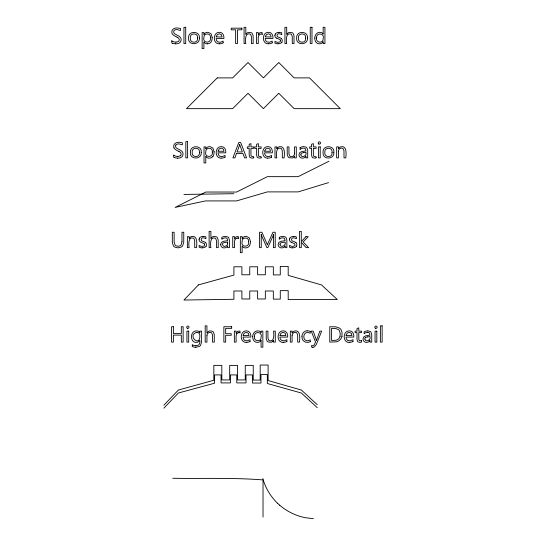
<?xml version="1.0" encoding="UTF-8"?>
<svg xmlns="http://www.w3.org/2000/svg" width="546" height="546" viewBox="0 0 546 546"><rect width="100%" height="100%" fill="white"/><g stroke="black" fill="none" stroke-linecap="round" stroke-linejoin="round"><path stroke-width="0.82" d="M341.946 336.322L342.035 332.473L341.018 329.661A5.549 5.549 0 0 0 339.592 328.173L335.94 326.849L329.784 326.733L329.784 342.117L336.486 341.81A7.378 7.378 0 0 0 342.008 336.336M316.509 340.315L319.826 331.135L321.649 331.135L316.421 344.287L314.476 346.806A3.085 3.085 0 0 1 313.097 347.27L312.797 347.283M339.953 336.616L340.254 333.558L339.394 330.671A4.341 4.341 0 0 0 338.288 329.497L335.462 328.46L331.586 328.364L331.586 340.486L335.961 340.26A5.453 5.453 0 0 0 340.028 336.643M272.87 341.25L273.532 340.376L273.532 342.117L275.293 342.117L275.293 331.135L273.532 331.135C273.908 333.401 274.802 342.451 269.424 340.677A2.068 2.068 0 0 1 268.769 340.226L267.97 338.233L267.922 331.135L266.175 331.135L266.236 338.793L267.158 341.202A2.989 2.989 0 0 0 268.031 341.919L271.178 342.246A3.433 3.433 0 0 0 272.87 341.25M189.865 237.565L189.175 238.479L189.128 236.65L187.374 236.65L187.374 247.638L189.128 247.638C188.677 245.325 187.96 236.357 193.291 238.097A1.986 1.986 0 0 1 193.919 238.547L194.69 240.554L194.731 247.638L196.485 247.638C196.881 244.69 197.877 235.319 191.933 236.466A3.815 3.815 0 0 0 189.865 237.565M277.477 147.809L276.788 148.724L276.747 146.894L274.986 146.894L274.986 157.883L276.747 157.883C276.29 155.569 275.58 146.601 280.91 148.341A1.986 1.986 0 0 1 281.538 148.792L282.302 150.798L282.343 157.883L284.104 157.883C284.493 154.934 285.49 145.564 279.545 146.71A3.815 3.815 0 0 0 277.477 147.809M246.567 33.49L245.823 34.398L245.823 27.3L244.062 27.3L244.062 43.557L245.823 43.557C245.366 41.237 244.669 32.31 249.986 34.016A1.986 1.986 0 0 1 250.614 34.459L251.378 36.425L251.419 43.557L253.18 43.557L253.119 35.743L252.252 33.436A2.832 2.832 0 0 0 251.426 32.753L248.901 32.35A3.883 3.883 0 0 0 246.56 33.483M287.435 33.49L286.739 34.398L286.698 27.3L284.937 27.3L284.937 43.557L286.698 43.557C286.24 41.237 285.544 32.31 290.861 34.016A1.986 1.986 0 0 1 291.489 34.459L292.253 36.425L292.294 43.557L294.055 43.557L293.994 35.743L293.127 33.436A2.832 2.832 0 0 0 292.301 32.753L289.776 32.35A3.883 3.883 0 0 0 287.428 33.483M211.623 237.565L210.927 238.479L210.879 231.374L209.125 231.374L209.125 247.638L210.879 247.638C210.428 245.318 209.725 236.384 215.042 238.09A1.986 1.986 0 0 1 215.67 238.534L216.441 240.506L216.482 247.638L218.236 247.638L218.182 239.817L217.308 237.517A2.832 2.832 0 0 0 216.482 236.834L213.957 236.425A3.883 3.883 0 0 0 211.616 237.558M163.861 405.193L178.405 390.035L213.827 380.248L213.827 365.383L221.819 365.383L221.819 379.941L229.675 379.941L229.675 365.383L237.53 365.383L237.53 379.941L245.256 379.941L245.256 365.383L253.248 365.383L253.248 380.077L260.189 380.077L260.189 365.035L268.106 365.035L268.106 380.528L301.399 390.069L317.233 404.688M163.861 408.162L178.405 392.997L214.592 383.21L214.592 374.918L221.048 374.918L221.048 382.91L230.446 382.91L230.446 374.918L236.766 374.918L236.766 382.91L246.028 382.91L246.028 374.918L252.477 374.918L252.477 383.039L260.961 383.039L260.961 374.563L267.342 374.563L267.342 383.497L301.399 393.038L317.233 407.65M180.494 155.74L177.819 156.518M328.917 161.275L298.157 176.651L267.397 176.651L236.636 192.035L205.876 192.035L175.123 207.412L205.487 200.914L236.561 200.914L267.39 191.892L298.212 191.892L328.535 182.617M303.467 152.668L305.951 152.327C307.425 155.624 301.542 158.702 300.832 154.832M367.499 336.902L369.983 336.561C371.457 339.851 365.595 342.943 364.871 339.066M195.809 345.782L198.28 345.174A2.976 2.976 0 0 0 199.092 344.417C199.843 343.789 200.471 339.086 199.31 340.984A3.958 3.958 0 0 1 197.229 342.246C190.226 343.96 189.414 331.395 195.959 330.903A5.999 5.999 0 0 1 196.806 330.883L197.57 330.985A3.46 3.46 0 0 1 199.543 332.234L199.863 332.657L199.863 331.135L201.624 331.135L201.604 341.967L200.519 345.372A4.225 4.225 0 0 1 199.358 346.43L195.83 347.283M237.128 238.076C232.965 238.684 234.971 245.407 234.487 247.638L232.726 247.638L232.726 236.65L234.487 236.65L234.527 238.916L236.077 236.827L238.356 236.575L238.452 238.431M238.752 332.562C234.589 333.162 236.602 339.892 236.118 342.117L234.357 342.117L234.357 331.135L236.118 331.135L236.159 333.394L237.701 331.306L239.987 331.053L240.083 332.91A2.307 2.307 0 0 0 238.759 332.596M175.928 42.199L178.603 41.421A1.925 1.925 0 0 0 179.027 40.827L179.231 39.803A2.116 2.116 0 0 0 178.965 38.718A3.112 3.112 0 0 0 178.201 37.886A7.583 7.583 0 0 0 177.054 37.155M196.778 332.357C186.602 335.183 200.245 348.02 199.863 335.531A3.139 3.139 0 0 0 196.778 332.302M207.521 43.81L206.716 43.789A3.617 3.617 0 0 1 204.402 42.608L203.897 41.974L203.897 48.608L202.143 48.608L202.143 32.576L203.897 32.576L203.897 34.507L204.668 33.552A4.006 4.006 0 0 1 206.845 32.391L207.432 32.33A5.685 5.685 0 0 1 208.251 32.344L211.049 33.791L212.237 37.442M183.947 194.437L233.906 193.694M316.489 340.417L316.243 339.735M172.741 478.276C202.798 478.801 233.053 477.525 263.022 479.927L263.022 517.089M268.366 43.817C261.725 44.13 261.766 32.507 268.175 32.323A6.081 6.081 0 0 1 268.966 32.344C272.038 32.426 273.321 35.872 272.959 38.507L265.199 38.507L265.609 40.472L266.851 41.865L269.471 42.295L272.195 41.114L272.195 42.765M219.287 43.817C212.647 44.13 212.687 32.507 219.096 32.323A6.081 6.081 0 0 1 219.888 32.344C222.959 32.426 224.242 35.872 223.88 38.507L216.127 38.507L216.53 40.472L217.772 41.865L220.393 42.295L223.116 41.114L223.116 42.765M267.738 158.135C261.097 158.456 261.138 146.826 267.547 146.649A6.081 6.081 0 0 1 268.332 146.662C271.403 146.751 272.693 150.191 272.324 152.825L264.571 152.825L264.974 154.791L266.216 156.183L268.837 156.613L271.567 155.433L271.567 157.084M221.178 158.135C214.537 158.456 214.578 146.826 220.987 146.649A6.081 6.081 0 0 1 221.778 146.662C224.85 146.751 226.133 150.191 225.771 152.825L218.018 152.825L218.42 154.791L219.663 156.183L222.283 156.613L225.007 155.433L225.007 157.084M349.187 342.369C342.547 342.69 342.588 331.067 348.996 330.883A6.081 6.081 0 0 1 349.788 330.896C352.859 330.985 354.142 334.432 353.781 337.066L346.027 337.066L346.43 339.032L347.672 340.424L350.293 340.847L353.016 339.667L353.016 341.318M283.081 342.369C276.44 342.69 276.481 331.067 282.889 330.883A6.081 6.081 0 0 1 283.681 330.896C286.752 330.985 288.035 334.432 287.667 337.066L279.914 337.066L280.323 339.032L281.559 340.424L284.186 340.847L286.909 339.667L286.909 341.318M246.232 342.369C239.585 342.69 239.633 331.067 246.034 330.883A6.081 6.081 0 0 1 246.826 330.896C249.897 330.985 251.187 334.432 250.819 337.066L243.066 337.066L243.468 339.032L244.71 340.424L247.331 340.847L250.061 339.667L250.061 341.318M367.874 330.876L370.229 331.449A2.839 2.839 0 0 1 371 332.173L371.73 334.473L371.744 342.117L369.983 342.117L369.983 340.397L369.301 341.264A3.542 3.542 0 0 1 367.362 342.308C364.598 343.134 361.937 340.124 363.418 337.524A2.853 2.853 0 0 1 363.97 336.766L365.84 335.783L369.983 335.155L369.417 333.053A1.74 1.74 0 0 0 368.912 332.63L367.724 332.357M313.418 518.7L304.955 517.642A56.108 56.108 0 0 1 279.702 505.207M177.061 37.148L175.641 36.418A24.099 24.099 0 0 1 174.133 35.592A6.545 6.545 0 0 1 172.925 34.671A3.863 3.863 0 0 1 172.113 33.524A3.74 3.74 0 0 1 171.847 31.77L171.935 31.047A3.174 3.174 0 0 1 172.283 30.201A3.986 3.986 0 0 1 173.492 28.918A5.528 5.528 0 0 1 174.966 28.235A7.753 7.753 0 0 1 177.163 27.928L180.473 28.467L180.473 30.494L176.979 29.552A5.76 5.76 0 0 0 175.798 29.675A2.839 2.839 0 0 0 173.956 30.767A1.863 1.863 0 0 0 173.717 31.716A2.389 2.389 0 0 0 174.556 33.695A6.559 6.559 0 0 0 175.628 34.35L177.04 35.087A20.243 20.243 0 0 1 178.61 35.94A7.187 7.187 0 0 1 179.907 36.937A4.457 4.457 0 0 1 180.794 38.152A3.453 3.453 0 0 1 181.108 39.462A5.091 5.091 0 0 1 181.088 40.227L180.671 41.598A3.686 3.686 0 0 1 179.47 42.881A5.289 5.289 0 0 1 177.73 43.591A9.575 9.575 0 0 1 175.648 43.81M178.951 151.474L177.525 150.737A24.099 24.099 0 0 1 176.024 149.911A6.545 6.545 0 0 1 174.809 148.99A3.863 3.863 0 0 1 174.003 147.85M277.586 503.303L279.695 505.214M242.636 246.676L242.124 246.048L242.124 252.689L240.363 252.689L240.363 236.65L242.124 236.65L242.124 238.582L242.888 237.626A4.006 4.006 0 0 1 245.065 236.473L245.652 236.404A5.685 5.685 0 0 1 246.478 236.418L249.276 237.872L250.464 241.516M316.195 339.585L313.227 331.135L311.275 331.135L315.568 342.096L313.977 345.256A1.836 1.836 0 0 1 312.858 345.761L312.694 345.761A3.331 3.331 0 0 1 311.657 345.557L311.65 347.147A4.184 4.184 0 0 0 312.797 347.27M214.128 151.761L212.94 148.116L210.142 146.662A5.685 5.685 0 0 0 209.323 146.649L208.736 146.717A4.006 4.006 0 0 0 206.552 147.864L205.787 148.826L205.787 146.894L204.027 146.894L204.027 162.933L205.787 162.933L205.787 156.292L206.299 156.92A3.617 3.617 0 0 0 208.606 158.115L209.411 158.128A4.573 4.573 0 0 0 212.831 156.511M280.002 244.588C280.719 248.457 286.595 245.379 285.121 242.083L282.637 242.424A5.228 5.228 0 0 0 280.596 242.984A1.931 1.931 0 0 0 280.064 244.581M316.114 157.774C317.212 155.405 312.578 157.726 313.349 154.586L313.349 148.396L316.114 148.396L316.114 146.894L313.349 146.894L313.349 143.646L311.589 144.219L311.589 146.894L309.705 146.894L309.705 148.396L311.589 148.396L311.602 155.289L312.141 157.098A2.164 2.164 0 0 0 312.715 157.664L314.476 158.115A3.569 3.569 0 0 0 316.127 157.808M310.264 331.408L310.264 333.21L307.651 332.357L305.316 333.149L304.149 334.759L303.808 336.732L304.129 338.643L305.228 340.158L307.726 340.888L310.244 339.94L310.244 341.612M300.102 147.673L300.102 149.474A5.549 5.549 0 0 1 303.685 148.089L304.88 148.396A1.74 1.74 0 0 1 305.385 148.819L305.951 150.921L301.808 151.549L299.938 152.525A2.853 2.853 0 0 0 299.385 153.29C297.904 155.89 300.566 158.906 303.323 158.067A3.542 3.542 0 0 0 305.269 157.03L305.951 156.163L305.951 157.883L307.705 157.883L307.691 150.239L306.968 147.939A2.839 2.839 0 0 0 306.197 147.215L303.835 146.642A6.934 6.934 0 0 0 300.088 147.638M279.272 237.428L279.272 239.23A5.549 5.549 0 0 1 282.855 237.844L284.05 238.152A1.74 1.74 0 0 1 284.555 238.575L285.121 240.677L280.978 241.305L279.108 242.281A2.853 2.853 0 0 0 278.556 243.045C277.075 245.645 279.736 248.662 282.494 247.823A3.542 3.542 0 0 0 284.439 246.785L285.121 245.918L285.121 247.638L286.875 247.638L286.862 239.994L286.138 237.694A2.839 2.839 0 0 0 285.367 236.971L283.005 236.398A6.934 6.934 0 0 0 279.259 237.394M262.223 34.357L262.073 32.48L259.841 32.746L258.299 34.842L258.251 32.576L256.497 32.576L256.497 43.557L258.251 43.557C258.743 41.332 256.729 34.603 260.892 34.002A2.307 2.307 0 0 1 262.244 34.316M261.152 157.774C262.251 155.398 257.616 157.719 258.381 154.586L258.381 148.396L261.152 148.396L261.152 146.894L258.381 146.894L258.381 143.646L256.627 144.219L256.627 146.894L254.736 146.894L254.736 148.396L256.627 148.396L256.634 155.289L257.18 157.098A2.164 2.164 0 0 0 257.753 157.664L259.507 158.115A3.569 3.569 0 0 0 261.165 157.808M253.706 157.774C254.798 155.453 250.17 157.698 250.942 154.586L250.942 148.396L253.706 148.396L253.706 146.894L250.942 146.894L250.942 143.646L249.181 144.219L249.181 146.894L247.297 146.894L247.297 148.396L249.181 148.396L249.194 155.289L249.734 157.098A2.164 2.164 0 0 0 250.307 157.664L252.068 158.115A3.569 3.569 0 0 0 253.719 157.808M173.689 155.132L173.689 157.255A3.406 3.406 0 0 0 174.488 157.617M171.799 40.813L171.799 42.936A3.406 3.406 0 0 0 172.597 43.298M175.648 43.796A10.053 10.053 0 0 1 172.604 43.291M175.921 42.097A6.62 6.62 0 0 1 171.792 40.827M207.521 43.81A4.573 4.573 0 0 0 210.94 42.192A7.2 7.2 0 0 0 212.121 37.456M223.164 42.847A6.668 6.668 0 0 1 219.294 43.741M272.242 42.847A6.668 6.668 0 0 1 268.373 43.741M278.105 43.817A8.053 8.053 0 0 1 277.068 43.776L274.952 43.161L274.952 41.278L275.689 41.742A5.119 5.119 0 0 0 277.689 42.322L279.852 41.953A1.242 1.242 0 0 0 280.398 41.155L280.432 40.793A1.372 1.372 0 0 0 280.241 40.042M282.043 42.192A4.784 4.784 0 0 1 278.119 43.673M281.879 42.035A2.566 2.566 0 0 0 282.207 41.011L282.227 40.82A2.744 2.744 0 0 0 281.422 38.582M281.388 38.616A4.532 4.532 0 0 0 280.398 37.961A13.698 13.698 0 0 0 279.088 37.387C275.532 37.142 276.808 32.467 280.071 33.913A4.771 4.771 0 0 1 281.729 34.589L281.729 32.815A5.665 5.665 0 0 0 280.528 32.446L279.873 32.35A7.473 7.473 0 0 0 278.979 32.323M275.198 34.016A4.532 4.532 0 0 1 278.965 32.446M274.979 35.497A2.662 2.662 0 0 1 275.32 34.118M276.624 38.145A3.119 3.119 0 0 1 274.836 35.504M276.638 38.111A12.858 12.858 0 0 0 278.057 38.739L278.788 39.032A3.467 3.467 0 0 1 280.296 39.988M177.539 158.122A10.053 10.053 0 0 1 174.495 157.61M177.539 158.135A9.575 9.575 0 0 0 179.62 157.924A5.289 5.289 0 0 0 181.368 157.214A3.686 3.686 0 0 0 182.562 155.924L182.978 154.545A5.091 5.091 0 0 0 183.006 153.788A3.453 3.453 0 0 0 182.692 152.471A4.457 4.457 0 0 0 181.798 151.262A7.187 7.187 0 0 0 180.494 150.266A20.243 20.243 0 0 0 178.931 149.406L177.511 148.676A6.559 6.559 0 0 1 176.46 147.993A2.389 2.389 0 0 1 175.559 146.035A1.863 1.863 0 0 1 175.88 145.113M175.846 145.086A2.839 2.839 0 0 1 177.696 144.028A5.76 5.76 0 0 1 178.87 143.871L182.364 144.82L182.364 142.793L179.054 142.24A7.753 7.753 0 0 0 176.856 142.554A5.528 5.528 0 0 0 175.382 143.236A3.986 3.986 0 0 0 174.167 144.519A3.174 3.174 0 0 0 173.826 145.366L173.717 146.089A3.74 3.74 0 0 0 173.983 147.857M178.945 151.474A7.583 7.583 0 0 1 180.091 152.197A3.112 3.112 0 0 1 180.856 153.037A2.116 2.116 0 0 1 181.115 154.122L180.917 155.146A1.925 1.925 0 0 1 180.494 155.74M177.812 156.415A6.62 6.62 0 0 1 173.683 155.146M214.012 151.774A7.2 7.2 0 0 1 212.899 156.552M225.054 157.166A6.668 6.668 0 0 1 221.185 158.06M239.776 144.615A5.692 5.692 0 0 0 239.953 145.4L242.369 151.952L237.039 151.952L239.435 145.393A6.156 6.156 0 0 0 239.667 144.362M271.615 157.166A6.668 6.668 0 0 1 267.738 158.06M303.467 152.716A5.228 5.228 0 0 0 301.426 153.228A1.931 1.931 0 0 0 300.894 154.825M202.286 247.891A8.053 8.053 0 0 1 201.256 247.85L199.14 247.236L199.14 245.352L199.87 245.816A5.119 5.119 0 0 0 201.877 246.396L204.04 246.028A1.242 1.242 0 0 0 204.579 245.229L204.62 244.867A1.372 1.372 0 0 0 204.429 244.117M206.231 246.273A4.784 4.784 0 0 1 202.3 247.748M206.06 246.116A2.566 2.566 0 0 0 206.395 245.093L206.415 244.895A2.744 2.744 0 0 0 205.61 242.656M205.576 242.69A4.532 4.532 0 0 0 204.579 242.035A13.698 13.698 0 0 0 203.276 241.462C199.713 241.223 200.996 236.548 204.259 237.988A4.771 4.771 0 0 1 205.917 238.67L205.917 236.889A5.665 5.665 0 0 0 204.716 236.52L204.054 236.425A7.473 7.473 0 0 0 203.16 236.398M199.386 238.09A4.532 4.532 0 0 1 203.153 236.52M199.167 239.571A2.662 2.662 0 0 1 199.502 238.199M199.024 239.578A3.119 3.119 0 0 0 200.805 242.219A12.858 12.858 0 0 0 202.238 242.813L202.975 243.113A3.467 3.467 0 0 1 204.477 244.062M237.128 238.117A2.307 2.307 0 0 1 238.479 238.39M242.629 246.683A3.617 3.617 0 0 0 244.936 247.87L245.748 247.884A4.573 4.573 0 0 0 249.167 246.266A7.2 7.2 0 0 0 250.348 241.53M292.676 247.891A8.053 8.053 0 0 1 291.646 247.85L289.523 247.236L289.523 245.352L290.26 245.816A5.119 5.119 0 0 0 292.26 246.396L294.43 246.028A1.242 1.242 0 0 0 294.97 245.229L295.004 244.867A1.372 1.372 0 0 0 294.82 244.117A3.467 3.467 0 0 0 293.352 243.154L292.629 242.82A12.858 12.858 0 0 1 291.216 242.185M296.621 246.273A4.784 4.784 0 0 1 292.69 247.748M296.451 246.116A2.566 2.566 0 0 0 296.785 245.093L296.806 244.895A2.744 2.744 0 0 0 296 242.656M295.966 242.69A4.532 4.532 0 0 0 294.97 242.035A13.698 13.698 0 0 0 293.666 241.462C290.097 241.23 291.387 236.541 294.649 237.988A4.771 4.771 0 0 1 296.307 238.67L296.307 236.889A5.665 5.665 0 0 0 295.106 236.52L294.444 236.425A7.473 7.473 0 0 0 293.55 236.398M289.776 238.09A4.532 4.532 0 0 1 293.543 236.52M289.557 239.571A2.662 2.662 0 0 1 289.892 238.199M291.195 242.219A3.119 3.119 0 0 1 289.414 239.578M195.809 345.836A7.528 7.528 0 0 1 192.294 344.71L192.274 346.512A7.937 7.937 0 0 0 195.83 347.249M250.109 341.407A6.668 6.668 0 0 1 246.232 342.294M286.957 341.407A6.668 6.668 0 0 1 283.087 342.294M310.264 341.653A5.938 5.938 0 0 1 307.241 342.349C304.395 342.595 301.945 339.967 302.013 337.182A8.716 8.716 0 0 1 302.034 336.22M307.091 330.944A6.102 6.102 0 0 1 310.285 331.381M301.958 336.22A5.747 5.747 0 0 1 307.064 330.705M353.064 341.407A6.668 6.668 0 0 1 349.194 342.294M367.868 330.896A6.934 6.934 0 0 0 364.121 331.879L364.141 333.708A5.549 5.549 0 0 1 367.717 332.323M365.458 337.462A5.228 5.228 0 0 1 367.506 336.957M364.933 339.059A1.931 1.931 0 0 1 365.424 337.469M277.586 503.303A54.9 54.9 0 0 1 262.817 478.542M273.416 237.162L273.416 247.638L275.211 247.638L275.211 232.255L272.959 232.255L268.141 242.936A12.483 12.483 0 0 0 268.031 243.195L267.404 244.826A10.531 10.531 0 0 0 266.926 243.693L261.909 232.255L259.527 232.255L259.527 247.638L261.268 247.638L261.227 235.019A15.363 15.363 0 0 0 261.179 234.323L261.254 234.459A9.61 9.61 0 0 0 261.671 235.906L266.926 247.638L267.806 247.638L273.061 235.817A8.688 8.688 0 0 0 273.416 234.691L273.566 234.323L273.416 237.162M197.529 38.09C198.485 43.578 189.517 43.543 190.322 38.131C189.414 32.623 198.498 32.494 197.529 38.09M199.42 152.409C200.375 157.896 191.407 157.862 192.212 152.45C191.305 146.942 200.389 146.813 199.42 152.409M210.442 37.715C211.664 43.687 202.129 43.489 203.897 37.544C203.365 32.671 211.302 32.76 210.442 37.715M212.333 152.034C213.554 158.006 204.02 157.808 205.787 151.863C205.255 146.99 213.193 147.079 212.333 152.034M248.662 241.789C249.884 247.761 240.356 247.563 242.124 241.619C241.585 236.752 249.522 236.834 248.662 241.789M254.532 336.575C253.358 341.646 261.561 342.342 261.09 337.169C262.947 331.518 253.699 330.767 254.532 336.575M305.623 38.09C306.586 43.578 297.618 43.543 298.416 38.131C297.509 32.623 306.593 32.494 305.623 38.09M316.612 37.981C315.424 43.066 323.648 43.81 323.171 38.595C325.027 32.965 315.813 32.221 316.612 37.981M332.043 152.409C332.999 157.896 324.031 157.862 324.836 152.45C323.928 146.942 333.012 146.813 332.043 152.409M252.737 336.541C252.402 339.278 254.245 342.547 257.296 342.369A5.815 5.815 0 0 0 257.924 342.342L258.784 342.165A3.706 3.706 0 0 0 260.572 340.957L261.09 340.226L261.09 347.167L262.851 347.167L262.851 331.135L261.09 331.135L261.09 332.657L260.776 332.241A3.276 3.276 0 0 0 259.077 331.047C255.671 329.948 252.484 333.19 252.737 336.541M314.81 37.988C314.482 40.718 316.298 43.994 319.355 43.817A5.699 5.699 0 0 0 319.97 43.782L320.543 43.687A3.897 3.897 0 0 0 322.625 42.417L323.171 41.694L323.171 43.557L324.931 43.557L324.931 27.3L323.171 27.3L323.171 34.098L322.85 33.681A3.337 3.337 0 0 0 321.13 32.487C317.731 31.395 314.571 34.657 314.81 37.988M199.331 38.022C200.252 45.209 188.124 45.768 188.527 38.513A9.296 9.296 0 0 1 188.541 37.524C188.322 30.453 200.362 30.829 199.331 38.022M201.221 152.348C202.143 159.528 190.015 160.094 190.417 152.832A9.296 9.296 0 0 1 190.431 151.843C190.206 144.779 202.245 145.147 201.221 152.348M206.948 335.701L206.941 342.117L205.187 342.117L205.187 325.853L206.941 325.853L206.941 332.958L207.685 332.043A3.883 3.883 0 0 1 210.019 330.903L212.544 331.313A2.832 2.832 0 0 1 213.37 331.995L214.244 334.302L214.298 342.117L212.544 342.117L212.503 334.985L211.732 333.012A1.986 1.986 0 0 0 211.104 332.569C209.057 331.634 206.838 333.606 206.948 335.701M294.54 153.228C294.772 155.378 292.526 157.419 290.424 156.443A2.068 2.068 0 0 1 289.769 155.992L288.97 153.999L288.93 146.894L287.182 146.894L287.244 154.559L288.158 156.968A2.989 2.989 0 0 0 289.032 157.678L292.178 158.012A3.433 3.433 0 0 0 293.878 157.016L294.54 156.142L294.54 157.883L296.294 157.883L296.294 146.894L294.54 146.894L294.54 153.228M292.09 335.667L292.09 342.117L290.329 342.117L290.329 331.135L292.09 331.135L292.09 332.958L292.827 332.043A3.815 3.815 0 0 1 294.888 330.944C300.839 329.804 299.843 339.162 299.447 342.117L297.686 342.117L297.645 335.032L296.881 333.026A1.986 1.986 0 0 0 296.253 332.575C294.212 331.634 291.987 333.565 292.09 335.667M307.425 38.022C308.347 45.209 296.219 45.768 296.621 38.513A9.296 9.296 0 0 1 296.642 37.524C296.417 30.453 308.456 30.829 307.425 38.022M333.845 152.348C334.766 159.528 322.638 160.094 323.041 152.832A9.296 9.296 0 0 1 323.055 151.843C322.836 144.779 334.875 145.147 333.845 152.348M338.418 151.426L338.411 157.883L336.657 157.883L336.657 146.894L338.411 146.894L338.411 148.724L339.148 147.809A3.815 3.815 0 0 1 341.216 146.71C347.16 145.57 346.164 154.928 345.768 157.883L344.014 157.883L343.973 150.798L343.202 148.792A1.986 1.986 0 0 0 342.574 148.341C340.54 147.4 338.315 149.331 338.418 151.426M227.655 243.175C228.276 246.157 222.918 247.918 222.536 244.588A1.931 1.931 0 0 1 223.089 242.984A5.228 5.228 0 0 1 225.17 242.472L227.655 242.083L227.655 243.175M181.968 241.707L181.006 245.134A2.935 2.935 0 0 1 180.146 245.83L178.119 246.273L176.01 245.809A3.037 3.037 0 0 1 175.123 245.093L174.14 242.117L174.126 232.255L172.324 232.255L172.345 242.417L173.396 245.918A4.191 4.191 0 0 0 174.508 247.017L177.921 247.891L181.484 246.983A4.368 4.368 0 0 0 182.651 245.843L183.743 242.199L183.77 232.255L181.968 232.255L181.968 241.707M220.748 244.342C220.331 246.717 222.877 248.41 225.034 247.823A3.542 3.542 0 0 0 226.972 246.785L227.655 245.918L227.655 247.638L229.416 247.638L229.395 239.994L228.672 237.694A2.839 2.839 0 0 0 227.9 236.971L225.539 236.398A6.934 6.934 0 0 0 221.792 237.394L221.812 239.23A5.549 5.549 0 0 1 225.389 237.844L226.583 238.152A1.74 1.74 0 0 1 227.088 238.575L227.655 240.677L223.512 241.305L221.642 242.281A2.853 2.853 0 0 0 221.089 243.045L220.748 244.342M216.175 36.841L222.079 37.019L221.43 34.753L219.492 33.804L217.328 34.582L216.175 36.841M218.066 151.16L223.969 151.338L223.321 149.078L221.383 148.123L219.219 148.901L218.066 151.16M265.254 36.841L271.157 37.019L270.509 34.753L268.571 33.804L266.407 34.582L265.254 36.841M264.619 151.16L270.523 151.338L269.874 149.078L267.936 148.123L265.772 148.901L264.619 151.16M243.113 335.394L249.017 335.572L248.369 333.313L246.43 332.357L244.267 333.135L243.113 335.394M279.968 335.394L285.865 335.572L285.224 333.313L283.278 332.357L281.122 333.135L279.968 335.394M346.075 335.394L351.979 335.572L351.331 333.313L349.392 332.357L347.229 333.135L346.075 335.394M236.438 153.569L234.91 157.883L232.903 157.883L238.8 142.499L240.663 142.499L246.587 157.883L244.594 157.883L242.963 153.569L236.438 153.569M305.924 236.65L301.269 241.68L301.269 231.374L299.508 231.374L299.508 247.638L301.269 247.638L301.269 242.356L306.163 247.638L308.626 247.638L303.139 241.953L308.231 236.65L305.924 236.65M198.491 284.869L183.947 300.034L233.906 299.29L233.906 290.998L241.898 290.998L241.898 298.99L249.761 298.99L249.761 290.998L257.616 290.998L257.616 298.99L265.342 298.99L265.342 290.998L273.334 290.998L273.334 299.119L280.275 299.119L280.275 290.643L288.192 290.643L288.192 299.577L337.319 299.522L321.485 284.91L288.192 275.368L288.192 266.434L280.275 266.434L280.275 274.911L273.334 274.911L273.334 266.789L265.342 266.789L265.342 274.781L257.616 274.781L257.616 266.789L249.761 266.789L249.761 274.781L241.898 274.781L241.898 266.789L233.906 266.789L233.906 275.082L198.491 284.869M217.253 77.894L186.5 108.654L232.637 108.654L248.014 93.27L263.397 108.654L278.774 93.27L294.151 108.654L340.295 108.654L309.534 77.894L294.151 77.894L278.774 62.517L263.397 77.894L248.014 62.517L232.637 77.894L217.253 77.894M361.534 340.506L359.8 340.806L358.858 339.769L358.763 332.637L361.534 332.637L361.534 331.135L358.763 331.135L358.763 327.88L357.009 328.453L357.009 331.135L355.118 331.135L355.118 332.637L357.009 332.637L357.016 339.523L357.562 341.332A2.164 2.164 0 0 0 358.135 341.898L359.889 342.349A3.569 3.569 0 0 0 361.548 342.042L361.534 340.506M185.708 27.3L183.947 27.3L183.947 43.557L185.708 43.557L185.708 27.3M311.998 27.3L310.237 27.3L310.237 43.557L311.998 43.557L311.998 27.3M241.885 28.18L231.217 28.18L231.217 29.812L235.647 29.812L235.647 43.557L237.449 43.557L237.449 29.812L241.885 29.812L241.885 28.18M187.599 141.619L185.838 141.619L185.838 157.883L187.599 157.883L187.599 141.619M320.222 146.894L318.461 146.894L318.461 157.883L320.222 157.883L320.222 146.894M382.139 325.853L380.378 325.853L380.378 342.117L382.139 342.117L382.139 325.853M173.375 326.733L171.574 326.733L171.574 342.117L173.375 342.117L173.375 335.101L181.333 335.101L181.333 342.117L183.135 342.117L183.135 326.733L181.333 326.733L181.333 333.483L173.375 333.483L173.375 326.733M231.675 326.733L223.867 326.733L223.867 342.117L225.669 342.117L225.669 335.305L231.224 335.305L231.224 333.688L225.669 333.688L225.669 328.364L231.675 328.364L231.675 326.733M188.691 331.135L186.93 331.135L186.93 342.117L188.691 342.117L188.691 331.135M376.815 331.135L375.054 331.135L375.054 342.117L376.815 342.117L376.815 331.135M318.789 143.967A1.153 1.153 0 0 0 320.529 142.97A1.153 1.153 0 0 0 318.803 141.967A1.153 1.153 0 0 0 318.789 143.967M187.258 328.201A1.153 1.153 0 0 0 188.998 327.204A1.153 1.153 0 0 0 187.264 326.201A1.153 1.153 0 0 0 187.258 328.201M375.382 328.201A1.153 1.153 0 0 0 377.122 327.204A1.153 1.153 0 0 0 375.395 326.201A1.153 1.153 0 0 0 375.382 328.201"/></g></svg>
